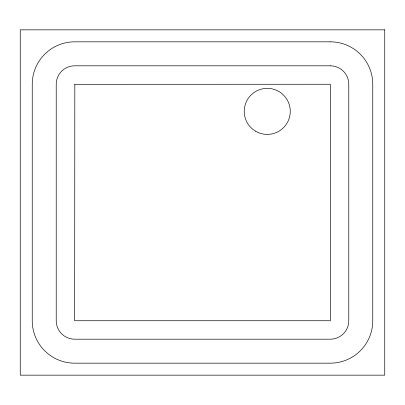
<?xml version="1.0" encoding="UTF-8"?>
<svg xmlns="http://www.w3.org/2000/svg" width="405" height="405" viewBox="0 0 405 405"><rect width="100%" height="100%" fill="white"/><g stroke="black" fill="none" stroke-linecap="round" stroke-linejoin="round"><path stroke-width="0.61" d="M74.824 84.301L74.667 320.74L330.333 320.74L330.333 84.26L74.824 84.301M384.75 29.843L20.25 29.843L20.25 375.157L384.75 375.157L384.75 29.843M330.333 41.831L74.667 41.831A42.429 42.429 0 0 0 32.238 84.26L32.238 320.74A42.429 42.429 0 0 0 74.667 363.169L330.333 363.169A42.429 42.429 0 0 0 372.762 320.74L372.762 84.26A42.429 42.429 0 0 0 330.333 41.831M330.333 65.812L74.667 65.812A18.448 18.448 0 0 0 56.219 84.26L56.219 320.74A18.448 18.448 0 0 0 74.667 339.188L330.333 339.188A18.448 18.448 0 0 0 348.781 320.74L348.781 84.26A18.448 18.448 0 0 0 330.333 65.812M255.737 131.311A23.019 23.019 0 0 0 290.269 111.375A23.019 23.019 0 0 0 255.737 91.439A23.019 23.019 0 0 0 255.737 131.311"/></g></svg>
